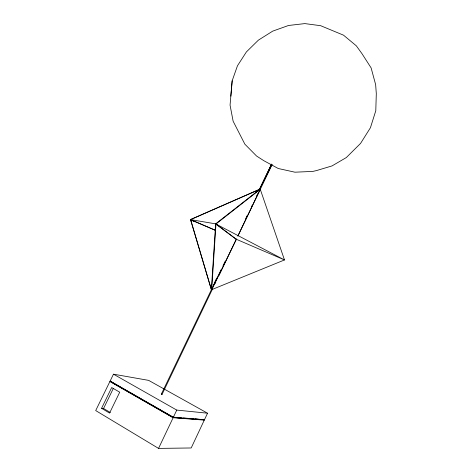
<?xml version="1.0" encoding="UTF-8"?>
<svg xmlns="http://www.w3.org/2000/svg" width="472" height="472" viewBox="0 0 472 472"><rect width="100%" height="100%" fill="white"/><g stroke="black" fill="none" stroke-linecap="round" stroke-linejoin="round"><path stroke-width="0.71" d="M221.344 269.235L211.362 289.796L211.975 289.672L211.668 289.944L215.964 224.005L260.267 189.296L259.948 189.178L190.511 219.598L211.362 289.796L284.486 259.948L260.267 189.296L237.864 235.965M215.964 224.005L236.295 239.251L284.486 259.948L215.633 223.858L190.511 219.598L259.948 189.178L215.633 223.858L211.362 289.796L211.662 289.525M230.837 96.164L232.159 80.818L237.469 65.773L246.39 51.938L258.379 40.155L272.704 31.14L288.516 25.482L304.847 23.6L320.659 25.7L343.516 35.17L356.307 45.808L361.965 53.649L371.122 67.915L375.653 84.677L376.302 93.639L375.789 110.719L370.426 127.741L360.561 143.411L346.306 157.565L332.028 165.914L316.47 170.581L312.824 171.407L294.935 172.197L278.244 168.51L263.877 160.722L256.562 156.025L244.862 144.184L233.121 121.198L230.065 105.138L232.159 80.818M260.219 189.744L260.261 189.313M161.394 394.061L162.067 394.356L161.383 394.031L211.692 289.082M176.652 417.82L204.305 419.773M207.538 413.207L204.447 419.779L173.318 417.331L110.118 381.069L113.475 374.184L148.633 380.373L207.538 413.207L176.758 410.085L113.475 374.184M158.545 448.4L173.135 417.708L204.282 420.127L191.195 447.969L158.545 448.4L95.698 410.575L109.941 381.429L173.307 417.726M173.318 417.331L176.758 410.085M214.878 282.439L216.784 278.45L214.866 282.48M222.985 265.937L225.168 261.258M258.927 190.782L271.925 164.297L272.179 164.492L237.906 235.988M162.067 394.374L212.642 288.722M215.191 283.412L215.822 282.079M219.008 275.442L236.507 238.909M213.586 285.182L214.223 283.867M214.86 282.545L217.085 277.931M245.676 218.713L247.263 215.427M251.387 206.895L252.018 205.585M256.461 196.393L257.73 193.768M259.317 190.487L259.948 189.178M211.668 289.944L236.325 239.274M110.436 381.636L110.613 381.27M101.569 408.309L111.693 387.553L119.717 392.191L109.563 413.088L101.569 408.309L103.563 408.486L110.3 412.504M103.563 408.486L113.315 388.474M175.177 417.708L172.976 417.531L173.159 417.154L175.36 417.325M177.56 417.502L181.236 417.791M183.437 417.968L187.844 418.316M189.313 418.434L192.983 418.723M195.184 418.9L199.591 419.248M201.06 419.366L203.998 419.596M110.118 381.069L173.489 417.342M190.511 219.598L215.545 230.348M211.497 289.867L190.653 219.704L215.669 230.436M190.653 219.704L194.558 221.728M203.833 419.944L204.14 420.115M109.941 381.429L173.135 417.708M215.633 223.858L236.153 239.245M271.542 164.167L258.809 190.747L271.548 164.167"/></g></svg>
